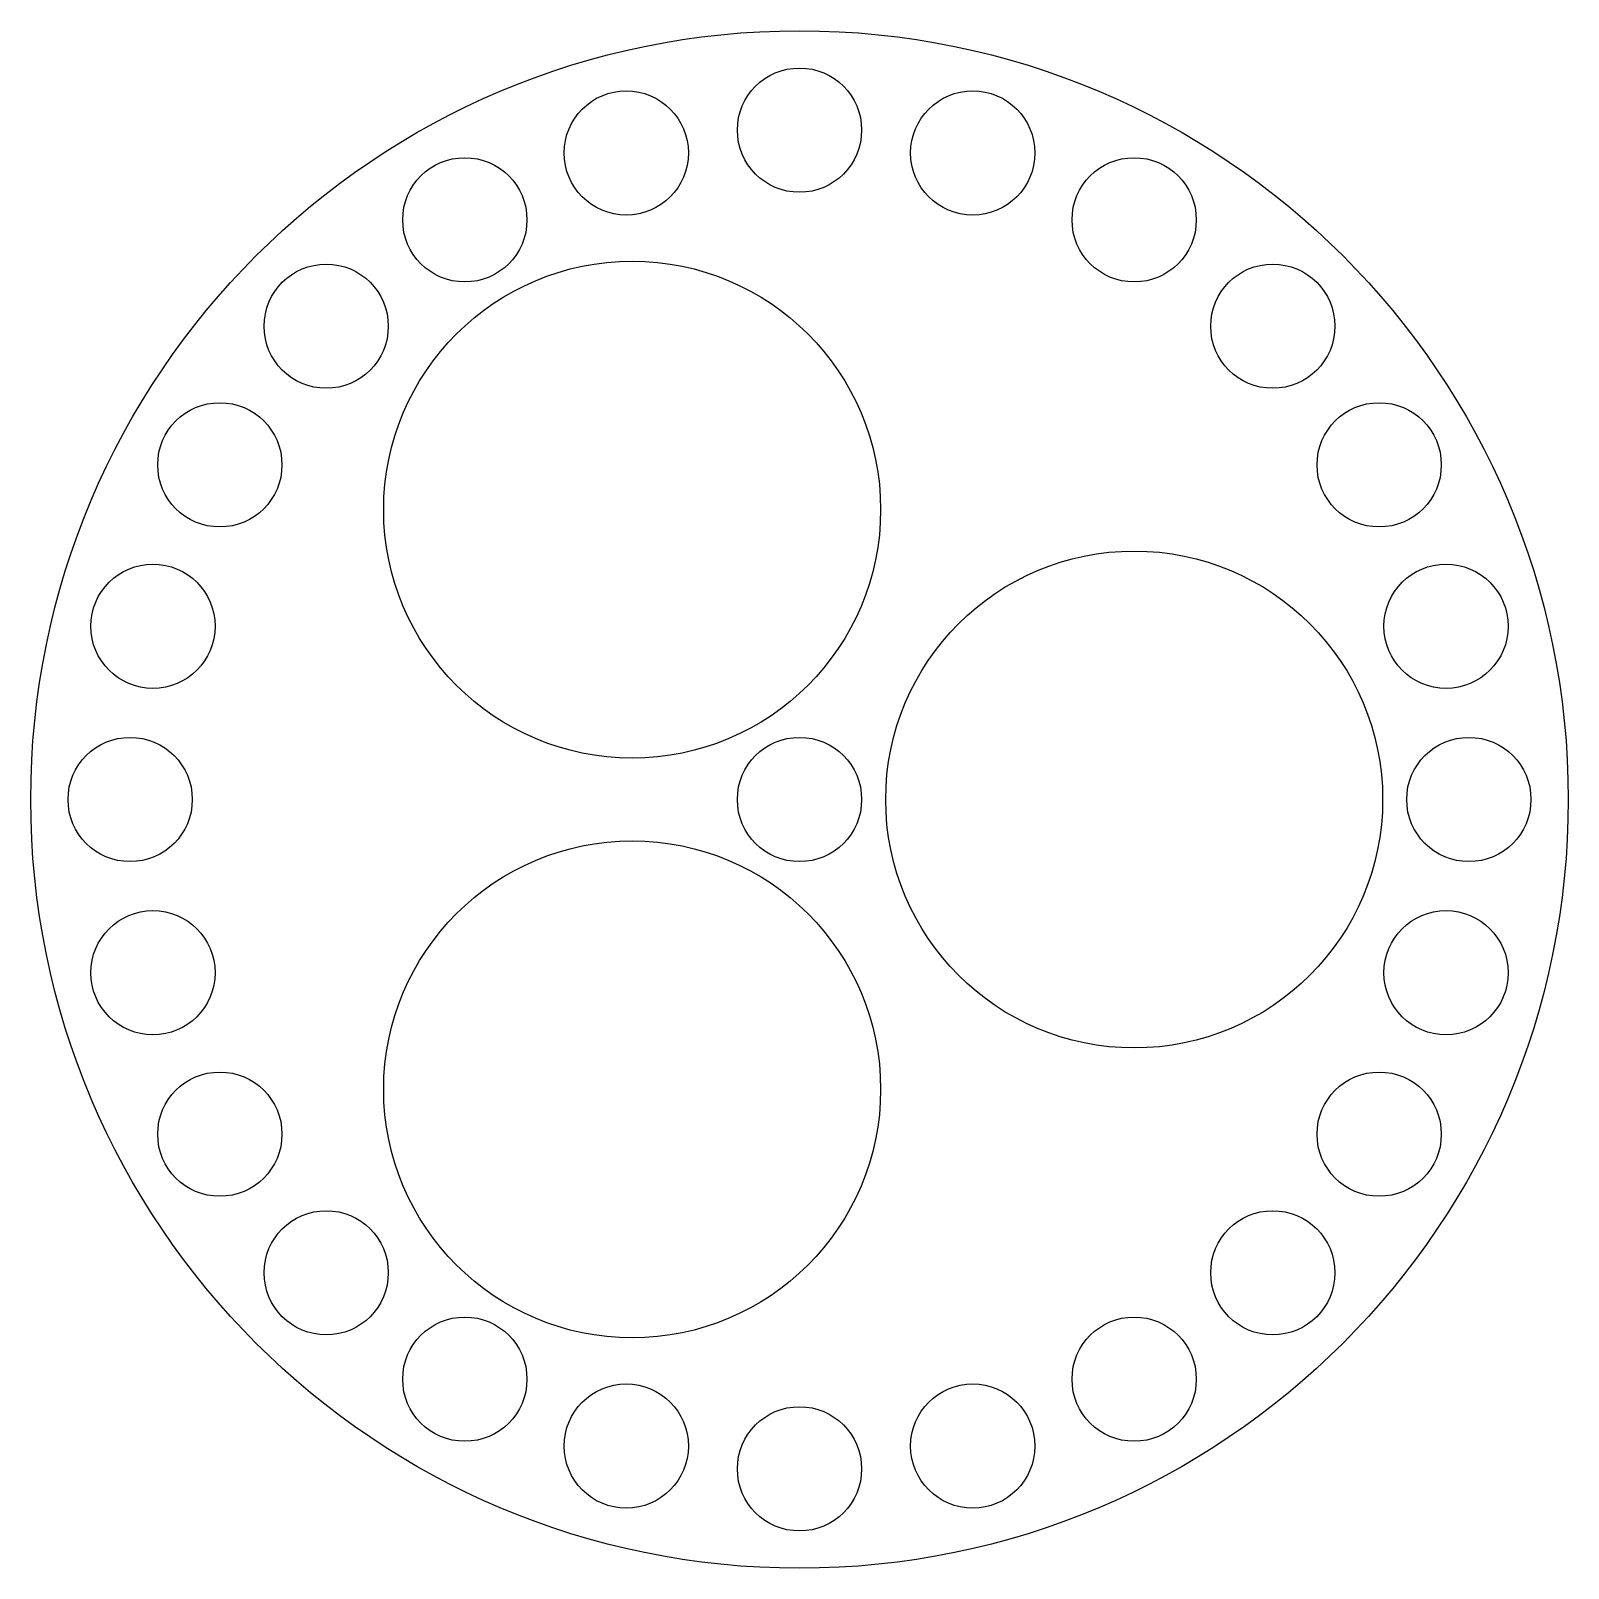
# Model space of a CAD drawing. Extents: x -65 to 65, y -65 to 65.
import ezdxf

# ---------------------------------------------------------------- set-up
doc = ezdxf.new("R2010")
doc.units = 0
doc.layers.add('Shape', color=7, linetype='CONTINUOUS')

msp = doc.modelspace()

# ---------------------------------------------------------------- linework, layer by layer
at = {"layer": 'Shape'}
for p, q in [((5.25, 56.5688), (5.25, 56.5688, 1)), ((5.25, 56.5688), (5.25, 56.5688, 1)), ((-9.39107, 54.6412), (-9.39107, 54.6412, 1)), ((-9.39107, 54.6412), (-9.39107, 54.6412, 1)), ((19.8911, 54.6412), (19.8911, 54.6412, 1)), ((19.8911, 54.6412), (19.8911, 54.6412, 1)), ((-23.0344, 48.99), (-23.0344, 48.99, 1)), ((-23.0344, 48.99), (-23.0344, 48.99, 1)), ((33.5344, 48.99), (33.5344, 48.99, 1)), ((33.5344, 48.99), (33.5344, 48.99, 1)), ((-34.7501, 40.0001), (-34.7501, 40.0001, 1)), ((-34.7501, 40.0001), (-34.7501, 40.0001, 1)), ((45.2501, 40.0001), (45.2501, 40.0001, 1)), ((45.2501, 40.0001), (45.2501, 40.0001, 1)), ((-43.74, 28.2844), (-43.74, 28.2844, 1)), ((-43.74, 28.2844), (-43.74, 28.2844, 1)), ((54.24, 28.2844), (54.24, 28.2844, 1)), ((54.24, 28.2844), (54.24, 28.2844, 1)), ((6.85781, 24.495), (6.85781, 24.495, 1)), ((6.85781, 24.495), (6.85781, 24.495, 1)), ((-49.3912, 14.6411), (-49.3912, 14.6411, 1)), ((-49.3912, 14.6411), (-49.3912, 14.6411, 1)), ((59.8912, 14.6411), (59.8912, 14.6411, 1)), ((59.8912, 14.6411), (59.8912, 14.6411, 1)), ((-51.3188, 0), (-51.3188, 0, 1)), ((-51.3188, 0), (-51.3188, 0, 1)), ((5.25, 0), (5.25, 0, 1)), ((5.25, 0), (5.25, 0, 1)), ((49.2844, 0), (49.2844, 0, 1)), ((49.2844, 0), (49.2844, 0, 1)), ((61.8188, 0), (61.8188, 0, 1)), ((61.8188, 0), (61.8188, 0, 1)), ((64.9688, 0), (64.9688, 0, 1)), ((64.9688, 0), (64.9688, 0, 1)), ((-49.3912, -14.6411), (-49.3912, -14.6411, 1)), ((-49.3912, -14.6411), (-49.3912, -14.6411, 1)), ((59.8912, -14.6411), (59.8912, -14.6411, 1)), ((59.8912, -14.6411), (59.8912, -14.6411, 1)), ((6.85781, -24.495), (6.85781, -24.495, 1)), ((6.85781, -24.495), (6.85781, -24.495, 1)), ((-43.74, -28.2844), (-43.74, -28.2844, 1)), ((-43.74, -28.2844), (-43.74, -28.2844, 1)), ((54.24, -28.2844), (54.24, -28.2844, 1)), ((54.24, -28.2844), (54.24, -28.2844, 1)), ((-34.7501, -40.0001), (-34.7501, -40.0001, 1)), ((-34.7501, -40.0001), (-34.7501, -40.0001, 1)), ((45.2501, -40.0001), (45.2501, -40.0001, 1)), ((45.2501, -40.0001), (45.2501, -40.0001, 1)), ((-23.0344, -48.99), (-23.0344, -48.99, 1)), ((-23.0344, -48.99), (-23.0344, -48.99, 1)), ((33.5344, -48.99), (33.5344, -48.99, 1)), ((33.5344, -48.99), (33.5344, -48.99, 1)), ((-9.39107, -54.6412), (-9.39107, -54.6412, 1)), ((-9.39107, -54.6412), (-9.39107, -54.6412, 1)), ((19.8911, -54.6412), (19.8911, -54.6412, 1)), ((19.8911, -54.6412), (19.8911, -54.6412, 1)), ((5.25, -56.5688), (5.25, -56.5688, 1)), ((5.25, -56.5688), (5.25, -56.5688, 1))]:
    msp.add_line(p, q, dxfattribs=at)
for centre, radius in [((0, 0), 64.9688), ((0, 0), 64.9688), ((0, 0), 64.9688), ((0, 0), 64.9688), ((0, 56.5688), 5.25), ((0, 56.5688), 5.25), ((0, 56.5688), 5.25), ((0, 56.5688), 5.25), ((-14.6411, 54.6412), 5.25), ((-14.6411, 54.6412), 5.25), ((-14.6411, 54.6412), 5.25), ((-14.6411, 54.6412), 5.25), ((14.6411, 54.6412), 5.25), ((14.6411, 54.6412), 5.25), ((14.6411, 54.6412), 5.25), ((14.6411, 54.6412), 5.25), ((-28.2844, 48.99), 5.25), ((-28.2844, 48.99), 5.25), ((-28.2844, 48.99), 5.25), ((-28.2844, 48.99), 5.25), ((28.2844, 48.99), 5.25), ((28.2844, 48.99), 5.25), ((28.2844, 48.99), 5.25), ((28.2844, 48.99), 5.25), ((-14.1422, 24.495), 21), ((-14.1422, 24.495), 21), ((-14.1422, 24.495), 21), ((-14.1422, 24.495), 21), ((-40.0001, 40.0001), 5.25), ((-40.0001, 40.0001), 5.25), ((-40.0001, 40.0001), 5.25), ((-40.0001, 40.0001), 5.25), ((40.0001, 40.0001), 5.25), ((40.0001, 40.0001), 5.25), ((40.0001, 40.0001), 5.25), ((40.0001, 40.0001), 5.25), ((-48.99, 28.2844), 5.25), ((-48.99, 28.2844), 5.25), ((-48.99, 28.2844), 5.25), ((-48.99, 28.2844), 5.25), ((48.99, 28.2844), 5.25), ((48.99, 28.2844), 5.25), ((48.99, 28.2844), 5.25), ((48.99, 28.2844), 5.25), ((28.2844, 0), 21), ((28.2844, 0), 21), ((28.2844, 0), 21), ((28.2844, 0), 21), ((-54.6412, 14.6411), 5.25), ((-54.6412, 14.6411), 5.25), ((-54.6412, 14.6411), 5.25), ((-54.6412, 14.6411), 5.25), ((54.6412, 14.6411), 5.25), ((54.6412, 14.6411), 5.25), ((54.6412, 14.6411), 5.25), ((54.6412, 14.6411), 5.25), ((-56.5688, 0), 5.25), ((-56.5688, 0), 5.25), ((-56.5688, 0), 5.25), ((-56.5688, 0), 5.25), ((0, 0), 5.25), ((0, 0), 5.25), ((0, 0), 5.25), ((0, 0), 5.25), ((56.5688, 0), 5.25), ((56.5688, 0), 5.25), ((56.5688, 0), 5.25), ((56.5688, 0), 5.25), ((-14.1422, -24.495), 21), ((-14.1422, -24.495), 21), ((-14.1422, -24.495), 21), ((-14.1422, -24.495), 21), ((-54.6412, -14.6411), 5.25), ((-54.6412, -14.6411), 5.25), ((-54.6412, -14.6411), 5.25), ((-54.6412, -14.6411), 5.25), ((54.6412, -14.6411), 5.25), ((54.6412, -14.6411), 5.25), ((54.6412, -14.6411), 5.25), ((54.6412, -14.6411), 5.25), ((-48.99, -28.2844), 5.25), ((-48.99, -28.2844), 5.25), ((-48.99, -28.2844), 5.25), ((-48.99, -28.2844), 5.25), ((48.99, -28.2844), 5.25), ((48.99, -28.2844), 5.25), ((48.99, -28.2844), 5.25), ((48.99, -28.2844), 5.25), ((-40.0001, -40.0001), 5.25), ((-40.0001, -40.0001), 5.25), ((-40.0001, -40.0001), 5.25), ((-40.0001, -40.0001), 5.25), ((40.0001, -40.0001), 5.25), ((40.0001, -40.0001), 5.25), ((40.0001, -40.0001), 5.25), ((40.0001, -40.0001), 5.25), ((-28.2844, -48.99), 5.25), ((-28.2844, -48.99), 5.25), ((-28.2844, -48.99), 5.25), ((-28.2844, -48.99), 5.25), ((28.2844, -48.99), 5.25), ((28.2844, -48.99), 5.25), ((28.2844, -48.99), 5.25), ((28.2844, -48.99), 5.25), ((-14.6411, -54.6412), 5.25), ((-14.6411, -54.6412), 5.25), ((-14.6411, -54.6412), 5.25), ((-14.6411, -54.6412), 5.25), ((14.6411, -54.6412), 5.25), ((14.6411, -54.6412), 5.25), ((14.6411, -54.6412), 5.25), ((14.6411, -54.6412), 5.25), ((0, -56.5688), 5.25), ((0, -56.5688), 5.25), ((0, -56.5688), 5.25), ((0, -56.5688), 5.25)]:
    msp.add_circle(centre, radius, dxfattribs=at)

doc.saveas('drawing.dxf')
